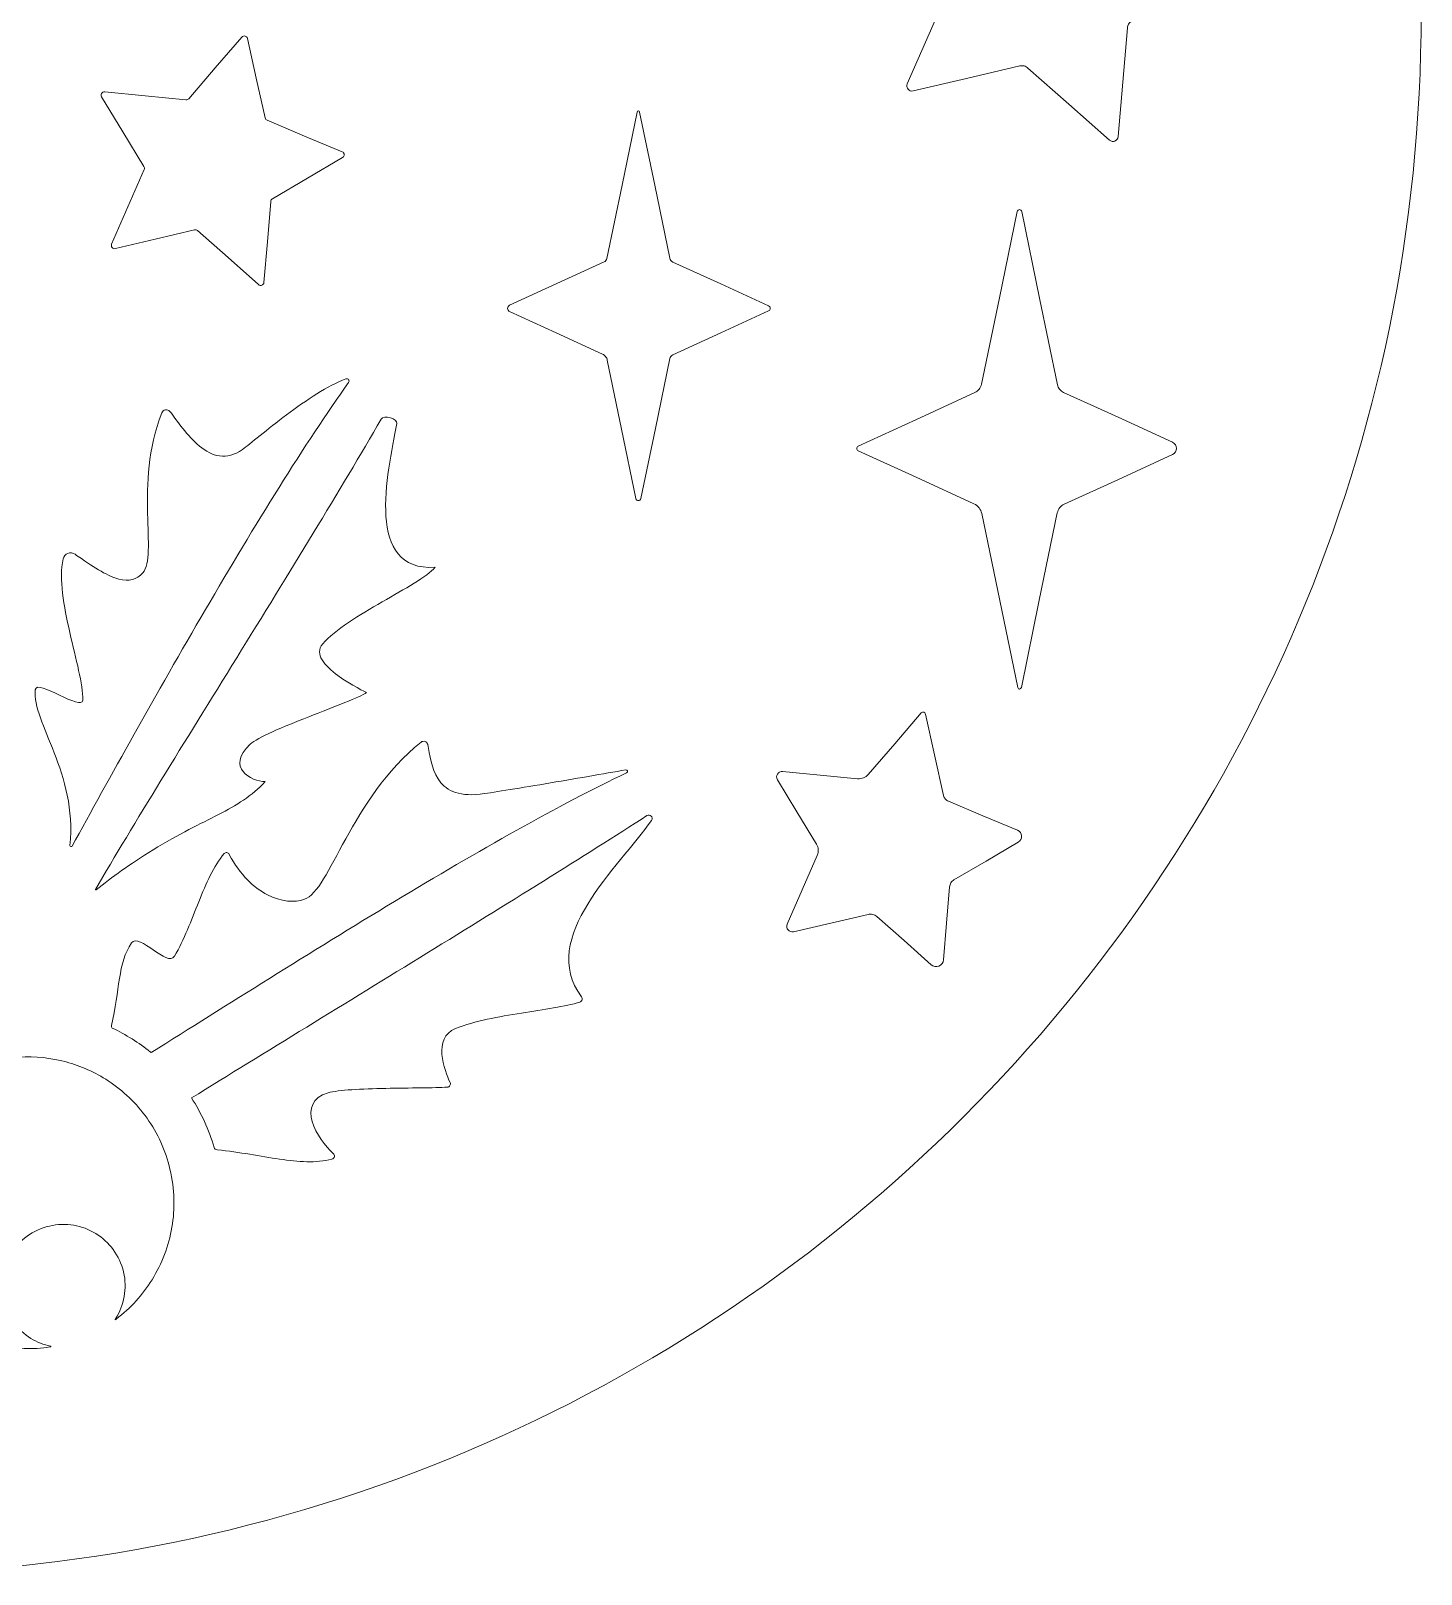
# Model space of a CAD drawing. Header units: inches. Extents: x -15.8 to -7.6, y -17.8 to -7.8.
# Drawn here: x -11.213 to -7.558, y -17.778 to -13.72 of the extents above; entities that cross this region are included whole.
import ezdxf

# ---------------------------------------------------------------- set-up
doc = ezdxf.new("R2010")
doc.units = ezdxf.units.IN
doc.header["$MEASUREMENT"] = 0
doc.layers.add('_U+0421_U+043B_U+043E_U+0439 1', color=7, linetype='Continuous')

# ---------------------------------------------------------------- blocks, each defined once
blk = doc.blocks.new('block 2')
at = {"layer": '_U+0421_U+043B_U+043E_U+0439 1', "lineweight": 0}
for points, knots in [([(-12.0964, -8.5201), (-12.3096, -8.051), (-12.8219, -7.8079), (-13.2484, -7.7804), (-13.675, -7.7529), (-14.0158, -7.941), (-13.8862, -8.3343), (-13.8533, -8.4345), (-13.8094, -8.551), (-13.7825, -8.6646), (-13.7555, -8.7781), (-13.7454, -8.8888), (-13.7802, -8.9773), (-13.8614, -9.1842), (-13.9328, -9.3203), (-13.9762, -9.4234), (-14.0196, -9.5264), (-14.0348, -9.5964), (-14.0037, -9.6712), (-13.9511, -9.7975), (-13.8723, -9.876), (-13.7764, -9.9181), (-13.6805, -9.9602), (-13.5674, -9.9659), (-13.4461, -9.9465), (-13.439, -9.9454), (-13.434, -9.9497), (-13.4324, -9.9551), (-13.4308, -9.9604), (-13.4325, -9.9669), (-13.439, -9.9699), (-13.6504, -10.0711), (-13.8517, -10.1897), (-14.0411, -10.324), (-14.2306, -10.4582), (-14.4081, -10.6081), (-14.5719, -10.7716), (-14.9436, -11.1429), (-15.2445, -11.585), (-15.4524, -12.076), (-15.6604, -12.567), (-15.7754, -13.1069), (-15.7754, -13.6736), (-15.7754, -14.2402), (-15.6604, -14.7799), (-15.4524, -15.2709), (-15.2445, -15.7619), (-14.9436, -16.2042), (-14.5719, -16.5756), (-14.2002, -16.9469), (-13.7575, -17.2474), (-13.2659, -17.4552), (-12.7743, -17.6629), (-12.2338, -17.7778), (-11.6667, -17.7778), (-11.0995, -17.7778), (-10.559, -17.6629), (-10.0674, -17.4552), (-9.5758, -17.2474), (-9.1331, -16.9469), (-8.7614, -16.5756), (-8.3897, -16.2042), (-8.0889, -15.7619), (-7.8809, -15.2709), (-7.673, -14.7799), (-7.5579, -14.2402), (-7.5579, -13.6736), (-7.5579, -13.1069), (-7.673, -12.567), (-7.8809, -12.076), (-8.0889, -11.585), (-8.3897, -11.1429), (-8.7614, -10.7716), (-8.9222, -10.6111), (-9.0962, -10.4637), (-9.2817, -10.3313), (-9.4672, -10.1989), (-9.6642, -10.0816), (-9.871, -9.9811), (-9.8755, -9.9789), (-9.8768, -9.9743), (-9.8756, -9.9705), (-9.8744, -9.9667), (-9.8709, -9.9636), (-9.8659, -9.9643), (-9.7491, -9.9802), (-9.6406, -9.972), (-9.5485, -9.9291), (-9.4564, -9.8861), (-9.3807, -9.8086), (-9.3297, -9.686), (-9.2985, -9.6112), (-9.3138, -9.5412), (-9.3572, -9.4382), (-9.4006, -9.3352), (-9.4722, -9.1991), (-9.5536, -8.9922), (-9.5883, -8.9036), (-9.5782, -8.793), (-9.5511, -8.6794), (-9.524, -8.5658), (-9.48, -8.4493), (-9.4471, -8.3491), (-9.3179, -7.957), (-9.6562, -7.7688), (-10.0808, -7.7948), (-10.5055, -7.8208), (-11.0165, -8.0611), (-11.2328, -8.5259), (-11.2333, -8.527), (-11.235, -8.5277), (-11.2368, -8.528), (-11.2385, -8.5283), (-11.2403, -8.5281), (-11.2409, -8.5275), (-11.2978, -8.4717), (-11.3644, -8.4282), (-11.4367, -8.3986), (-11.509, -8.369), (-11.587, -8.3534), (-11.6667, -8.3534), (-11.7446, -8.3534), (-11.821, -8.3684), (-11.8921, -8.3967), (-11.9631, -8.4251), (-12.0288, -8.4669), (-12.0852, -8.5205), (-12.0865, -8.5217), (-12.089, -8.5223), (-12.0913, -8.5222), (-12.0936, -8.5221), (-12.0958, -8.5214), (-12.0964, -8.5201)], [0, 0, 0, 0, 1, 1, 1, 2, 2, 2, 3, 3, 3, 4, 4, 4, 5, 5, 5, 6, 6, 6, 7, 7, 7, 8, 8, 8, 9, 9, 9, 10, 10, 10, 11, 11, 11, 12, 12, 12, 13, 13, 13, 14, 14, 14, 15, 15, 15, 16, 16, 16, 17, 17, 17, 18, 18, 18, 19, 19, 19, 20, 20, 20, 21, 21, 21, 22, 22, 22, 23, 23, 23, 24, 24, 24, 25, 25, 25, 26, 26, 26, 27, 27, 27, 28, 28, 28, 29, 29, 29, 30, 30, 30, 31, 31, 31, 32, 32, 32, 33, 33, 33, 34, 34, 34, 35, 35, 35, 36, 36, 36, 37, 37, 37, 38, 38, 38, 39, 39, 39, 40, 40, 40, 41, 41, 41, 42, 42, 42, 43, 43, 43, 44, 44, 44, 44]), ([(-8.4137, -13.1162), (-8.4137, -13.1162), (-8.3829, -13.2551), (-8.3829, -13.2551), (-8.3829, -13.2551), (-8.352, -13.394), (-8.352, -13.394), (-8.351, -13.3986), (-8.3489, -13.4027), (-8.3461, -13.4062), (-8.3432, -13.4096), (-8.3394, -13.4124), (-8.3352, -13.4142), (-8.3352, -13.4142), (-8.2035, -13.4694), (-8.2035, -13.4694), (-8.2035, -13.4694), (-8.0718, -13.5246), (-8.0718, -13.5246), (-8.0668, -13.5267), (-8.0641, -13.5312), (-8.0638, -13.5358), (-8.0635, -13.5404), (-8.0656, -13.5452), (-8.0702, -13.5479), (-8.0702, -13.5479), (-8.1946, -13.6211), (-8.1946, -13.6211), (-8.1946, -13.6211), (-8.319, -13.6943), (-8.319, -13.6943), (-8.3223, -13.6962), (-8.3249, -13.6988), (-8.3269, -13.7019), (-8.3288, -13.7049), (-8.33, -13.7085), (-8.3303, -13.7122), (-8.3303, -13.7122), (-8.3422, -13.8549), (-8.3422, -13.8549), (-8.3422, -13.8549), (-8.3541, -13.9976), (-8.3541, -13.9976), (-8.3546, -14.0034), (-8.3583, -14.0076), (-8.3629, -14.0095), (-8.3676, -14.0114), (-8.3732, -14.0108), (-8.3776, -14.007), (-8.3776, -14.007), (-8.4846, -13.9123), (-8.4846, -13.9123), (-8.4846, -13.9123), (-8.5917, -13.8176), (-8.5917, -13.8176), (-8.5946, -13.8149), (-8.5982, -13.8131), (-8.6019, -13.8122), (-8.6056, -13.8112), (-8.6096, -13.8112), (-8.6134, -13.8121), (-8.6134, -13.8121), (-8.7534, -13.8448), (-8.7534, -13.8448), (-8.7534, -13.8448), (-8.8935, -13.8776), (-8.8935, -13.8776), (-8.8989, -13.8789), (-8.9038, -13.8768), (-8.9069, -13.8731), (-8.9099, -13.8695), (-8.9111, -13.8642), (-8.9089, -13.8591), (-8.9089, -13.8591), (-8.8517, -13.728), (-8.8517, -13.728), (-8.8517, -13.728), (-8.7945, -13.5969), (-8.7945, -13.5969), (-8.7928, -13.593), (-8.7921, -13.5887), (-8.7924, -13.5845), (-8.7926, -13.5803), (-8.7939, -13.5761), (-8.7962, -13.5724), (-8.7962, -13.5724), (-8.8752, -13.442), (-8.8752, -13.442), (-8.8752, -13.442), (-8.9542, -13.3117), (-8.9542, -13.3117), (-8.955, -13.3103), (-8.9549, -13.3088), (-8.9542, -13.3076), (-8.9535, -13.3065), (-8.9521, -13.3057), (-8.9506, -13.3059), (-8.9506, -13.3059), (-8.7983, -13.3207), (-8.7983, -13.3207), (-8.7983, -13.3207), (-8.646, -13.3356), (-8.646, -13.3356), (-8.6419, -13.336), (-8.6378, -13.3354), (-8.6341, -13.3339), (-8.6304, -13.3324), (-8.6271, -13.3301), (-8.6244, -13.3269), (-8.6244, -13.3269), (-8.5309, -13.2186), (-8.5309, -13.2186), (-8.5309, -13.2186), (-8.4375, -13.1102), (-8.4375, -13.1102), (-8.4338, -13.1059), (-8.4285, -13.1047), (-8.4238, -13.1059), (-8.419, -13.1071), (-8.4149, -13.1107), (-8.4137, -13.1162)], [0, 0, 0, 0, 1, 1, 1, 2, 2, 2, 3, 3, 3, 4, 4, 4, 5, 5, 5, 6, 6, 6, 7, 7, 7, 8, 8, 8, 9, 9, 9, 10, 10, 10, 11, 11, 11, 12, 12, 12, 13, 13, 13, 14, 14, 14, 15, 15, 15, 16, 16, 16, 17, 17, 17, 18, 18, 18, 19, 19, 19, 20, 20, 20, 21, 21, 21, 22, 22, 22, 23, 23, 23, 24, 24, 24, 25, 25, 25, 26, 26, 26, 27, 27, 27, 28, 28, 28, 29, 29, 29, 30, 30, 30, 31, 31, 31, 32, 32, 32, 33, 33, 33, 34, 34, 34, 35, 35, 35, 36, 36, 36, 37, 37, 37, 38, 38, 38, 39, 39, 39, 40, 40, 40, 40]), ([(-10.6435, -13.7399), (-10.6435, -13.7399), (-10.6204, -13.8444), (-10.6204, -13.8444), (-10.6204, -13.8444), (-10.5973, -13.9489), (-10.5973, -13.9489), (-10.597, -13.9502), (-10.5964, -13.9515), (-10.5955, -13.9525), (-10.5946, -13.9536), (-10.5935, -13.9544), (-10.5922, -13.9549), (-10.5922, -13.9549), (-10.4934, -13.9963), (-10.4934, -13.9963), (-10.4934, -13.9963), (-10.3946, -14.0377), (-10.3946, -14.0377), (-10.3913, -14.039), (-10.3895, -14.042), (-10.3893, -14.045), (-10.3891, -14.048), (-10.3905, -14.0512), (-10.3935, -14.053), (-10.3935, -14.053), (-10.4858, -14.1072), (-10.4858, -14.1072), (-10.4858, -14.1072), (-10.5781, -14.1615), (-10.5781, -14.1615), (-10.5793, -14.1622), (-10.5803, -14.1632), (-10.581, -14.1643), (-10.5817, -14.1654), (-10.5822, -14.1668), (-10.5823, -14.1681), (-10.5823, -14.1681), (-10.5914, -14.2748), (-10.5914, -14.2748), (-10.5914, -14.2748), (-10.6004, -14.3814), (-10.6004, -14.3814), (-10.6007, -14.3849), (-10.6029, -14.3875), (-10.6058, -14.3886), (-10.6086, -14.3898), (-10.612, -14.3894), (-10.6146, -14.3871), (-10.6146, -14.3871), (-10.6948, -14.3161), (-10.6948, -14.3161), (-10.6948, -14.3161), (-10.7749, -14.245), (-10.7749, -14.245), (-10.776, -14.2441), (-10.7772, -14.2435), (-10.7785, -14.2431), (-10.7798, -14.2428), (-10.7812, -14.2428), (-10.7826, -14.2431), (-10.7826, -14.2431), (-10.8868, -14.2677), (-10.8868, -14.2677), (-10.8868, -14.2677), (-10.991, -14.2924), (-10.991, -14.2924), (-10.9945, -14.2932), (-10.9976, -14.2919), (-10.9996, -14.2895), (-11.0015, -14.2872), (-11.0023, -14.2839), (-11.0008, -14.2806), (-11.0008, -14.2806), (-10.9581, -14.1825), (-10.9581, -14.1825), (-10.9581, -14.1825), (-10.9153, -14.0844), (-10.9153, -14.0844), (-10.9148, -14.0831), (-10.9145, -14.0817), (-10.9146, -14.0804), (-10.9147, -14.079), (-10.9151, -14.0777), (-10.9158, -14.0765), (-10.9158, -14.0765), (-10.9715, -13.9849), (-10.9715, -13.9849), (-10.9715, -13.9849), (-11.0272, -13.8933), (-11.0272, -13.8933), (-11.029, -13.8903), (-11.0288, -13.8869), (-11.0271, -13.8843), (-11.0255, -13.8817), (-11.0226, -13.88), (-11.0191, -13.8803), (-11.0191, -13.8803), (-10.9123, -13.8907), (-10.9123, -13.8907), (-10.9123, -13.8907), (-10.8056, -13.9011), (-10.8056, -13.9011), (-10.8042, -13.9012), (-10.8028, -13.901), (-10.8016, -13.9005), (-10.8003, -13.9), (-10.7992, -13.8992), (-10.7983, -13.8982), (-10.7983, -13.8982), (-10.7283, -13.8171), (-10.7283, -13.8171), (-10.7283, -13.8171), (-10.6584, -13.7361), (-10.6584, -13.7361), (-10.6561, -13.7335), (-10.6527, -13.7327), (-10.6498, -13.7334), (-10.6469, -13.7342), (-10.6443, -13.7364), (-10.6435, -13.7399)], [0, 0, 0, 0, 1, 1, 1, 2, 2, 2, 3, 3, 3, 4, 4, 4, 5, 5, 5, 6, 6, 6, 7, 7, 7, 8, 8, 8, 9, 9, 9, 10, 10, 10, 11, 11, 11, 12, 12, 12, 13, 13, 13, 14, 14, 14, 15, 15, 15, 16, 16, 16, 17, 17, 17, 18, 18, 18, 19, 19, 19, 20, 20, 20, 21, 21, 21, 22, 22, 22, 23, 23, 23, 24, 24, 24, 25, 25, 25, 26, 26, 26, 27, 27, 27, 28, 28, 28, 29, 29, 29, 30, 30, 30, 31, 31, 31, 32, 32, 32, 33, 33, 33, 34, 34, 34, 35, 35, 35, 36, 36, 36, 37, 37, 37, 38, 38, 38, 39, 39, 39, 40, 40, 40, 40]), ([(-9.6126, -13.9332), (-9.6126, -13.9332), (-9.573, -14.1252), (-9.573, -14.1252), (-9.573, -14.1252), (-9.5335, -14.3172), (-9.5335, -14.3172), (-9.533, -14.3196), (-9.532, -14.3217), (-9.5305, -14.3236), (-9.5291, -14.3254), (-9.5272, -14.3269), (-9.525, -14.3279), (-9.525, -14.3279), (-9.3992, -14.3854), (-9.3992, -14.3854), (-9.3992, -14.3854), (-9.2734, -14.443), (-9.2734, -14.443), (-9.2706, -14.4443), (-9.2692, -14.447), (-9.2692, -14.4497), (-9.2692, -14.4523), (-9.2706, -14.455), (-9.2734, -14.4563), (-9.2734, -14.4563), (-9.3994, -14.514), (-9.3994, -14.514), (-9.3994, -14.514), (-9.5254, -14.5716), (-9.5254, -14.5716), (-9.5275, -14.5726), (-9.5292, -14.574), (-9.5306, -14.5757), (-9.532, -14.5774), (-9.5329, -14.5794), (-9.5334, -14.5816), (-9.5334, -14.5816), (-9.5713, -14.7656), (-9.5713, -14.7656), (-9.5713, -14.7656), (-9.6092, -14.9495), (-9.6092, -14.9495), (-9.6099, -14.9531), (-9.6129, -14.9549), (-9.6159, -14.9549), (-9.6189, -14.9549), (-9.6219, -14.9531), (-9.6226, -14.9495), (-9.6226, -14.9495), (-9.6601, -14.7675), (-9.6601, -14.7675), (-9.6601, -14.7675), (-9.6976, -14.5856), (-9.6976, -14.5856), (-9.6983, -14.5822), (-9.6998, -14.579), (-9.702, -14.5763), (-9.7041, -14.5736), (-9.7069, -14.5714), (-9.7101, -14.5699), (-9.7101, -14.5699), (-9.8323, -14.514), (-9.8323, -14.514), (-9.8323, -14.514), (-9.9544, -14.4581), (-9.9544, -14.4581), (-9.9581, -14.4565), (-9.9599, -14.4531), (-9.9599, -14.4497), (-9.9599, -14.4462), (-9.9581, -14.4428), (-9.9544, -14.4412), (-9.9544, -14.4412), (-9.8301, -14.3843), (-9.8301, -14.3843), (-9.8301, -14.3843), (-9.7058, -14.3274), (-9.7058, -14.3274), (-9.704, -14.3266), (-9.7023, -14.3253), (-9.7011, -14.3237), (-9.6999, -14.3222), (-9.699, -14.3203), (-9.6986, -14.3183), (-9.6986, -14.3183), (-9.6589, -14.1258), (-9.6589, -14.1258), (-9.6589, -14.1258), (-9.6192, -13.9332), (-9.6192, -13.9332), (-9.6188, -13.9314), (-9.6174, -13.9305), (-9.6159, -13.9305), (-9.6144, -13.9305), (-9.613, -13.9314), (-9.6126, -13.9332)], [0, 0, 0, 0, 1, 1, 1, 2, 2, 2, 3, 3, 3, 4, 4, 4, 5, 5, 5, 6, 6, 6, 7, 7, 7, 8, 8, 8, 9, 9, 9, 10, 10, 10, 11, 11, 11, 12, 12, 12, 13, 13, 13, 14, 14, 14, 15, 15, 15, 16, 16, 16, 17, 17, 17, 18, 18, 18, 19, 19, 19, 20, 20, 20, 21, 21, 21, 22, 22, 22, 23, 23, 23, 24, 24, 24, 25, 25, 25, 26, 26, 26, 27, 27, 27, 28, 28, 28, 29, 29, 29, 30, 30, 30, 31, 31, 31, 32, 32, 32, 32]), ([(-8.6078, -14.1949), (-8.6078, -14.1949), (-8.561, -14.4225), (-8.561, -14.4225), (-8.561, -14.4225), (-8.5142, -14.6502), (-8.5142, -14.6502), (-8.5132, -14.6547), (-8.5113, -14.6588), (-8.5085, -14.6622), (-8.5058, -14.6657), (-8.5022, -14.6686), (-8.498, -14.6705), (-8.498, -14.6705), (-8.3548, -14.736), (-8.3548, -14.736), (-8.3548, -14.736), (-8.2115, -14.8016), (-8.2115, -14.8016), (-8.2046, -14.8048), (-8.2011, -14.8113), (-8.2011, -14.8177), (-8.2011, -14.8242), (-8.2046, -14.8307), (-8.2115, -14.8339), (-8.2115, -14.8339), (-8.3539, -14.8991), (-8.3539, -14.8991), (-8.3539, -14.8991), (-8.4963, -14.9643), (-8.4963, -14.9643), (-8.501, -14.9664), (-8.505, -14.9696), (-8.5082, -14.9735), (-8.5113, -14.9775), (-8.5135, -14.9821), (-8.5145, -14.9872), (-8.5145, -14.9872), (-8.5618, -15.2168), (-8.5618, -15.2168), (-8.5618, -15.2168), (-8.609, -15.4465), (-8.609, -15.4465), (-8.6096, -15.4491), (-8.6117, -15.4505), (-8.6139, -15.4505), (-8.616, -15.4505), (-8.6182, -15.4492), (-8.6187, -15.4465), (-8.6187, -15.4465), (-8.666, -15.2178), (-8.666, -15.2178), (-8.666, -15.2178), (-8.7132, -14.9891), (-8.7132, -14.9891), (-8.7144, -14.9834), (-8.7168, -14.9782), (-8.7203, -14.9738), (-8.7238, -14.9694), (-8.7283, -14.9658), (-8.7336, -14.9634), (-8.7336, -14.9634), (-8.8857, -14.8937), (-8.8857, -14.8937), (-8.8857, -14.8937), (-9.0378, -14.824), (-9.0378, -14.824), (-9.0405, -14.8228), (-9.0418, -14.8203), (-9.0418, -14.8177), (-9.0418, -14.8152), (-9.0405, -14.8127), (-9.0378, -14.8115), (-9.0378, -14.8115), (-8.8847, -14.7413), (-8.8847, -14.7413), (-8.8847, -14.7413), (-8.7315, -14.6711), (-8.7315, -14.6711), (-8.7269, -14.669), (-8.723, -14.6659), (-8.7199, -14.662), (-8.7168, -14.6582), (-8.7147, -14.6536), (-8.7137, -14.6487), (-8.7137, -14.6487), (-8.6668, -14.4218), (-8.6668, -14.4218), (-8.6668, -14.4218), (-8.6199, -14.1949), (-8.6199, -14.1949), (-8.6193, -14.1916), (-8.6166, -14.1899), (-8.6139, -14.1899), (-8.6112, -14.1899), (-8.6085, -14.1916), (-8.6078, -14.1949)], [0, 0, 0, 0, 1, 1, 1, 2, 2, 2, 3, 3, 3, 4, 4, 4, 5, 5, 5, 6, 6, 6, 7, 7, 7, 8, 8, 8, 9, 9, 9, 10, 10, 10, 11, 11, 11, 12, 12, 12, 13, 13, 13, 14, 14, 14, 15, 15, 15, 16, 16, 16, 17, 17, 17, 18, 18, 18, 19, 19, 19, 20, 20, 20, 21, 21, 21, 22, 22, 22, 23, 23, 23, 24, 24, 24, 25, 25, 25, 26, 26, 26, 27, 27, 27, 28, 28, 28, 29, 29, 29, 30, 30, 30, 31, 31, 31, 32, 32, 32, 32]), ([(-11.0889, -15.1016), (-11.0433, -15.134), (-11.0089, -15.1541), (-10.9819, -15.1615), (-10.9548, -15.1688), (-10.9352, -15.1634), (-10.919, -15.1448), (-10.8989, -15.1218), (-10.9047, -15.0642), (-10.9064, -14.9886), (-10.9081, -14.913), (-10.9057, -14.8194), (-10.8691, -14.7244), (-10.8673, -14.7198), (-10.8635, -14.717), (-10.8593, -14.7163), (-10.8551, -14.7156), (-10.8506, -14.717), (-10.8475, -14.7208), (-10.8286, -14.7447), (-10.8021, -14.7851), (-10.7697, -14.8117), (-10.7373, -14.8383), (-10.6991, -14.8512), (-10.6566, -14.8203), (-10.6367, -14.8058), (-10.5922, -14.768), (-10.541, -14.7295), (-10.4897, -14.6911), (-10.4318, -14.652), (-10.3852, -14.6349), (-10.3823, -14.6338), (-10.3795, -14.635), (-10.378, -14.637), (-10.3765, -14.6391), (-10.3761, -14.642), (-10.3779, -14.6446), (-10.4922, -14.8046), (-10.6252, -15.0209), (-10.7541, -15.2415), (-10.8829, -15.462), (-11.0076, -15.6868), (-11.105, -15.8636), (-11.1058, -15.865), (-11.1072, -15.8653), (-11.1083, -15.8649), (-11.1095, -15.8645), (-11.1104, -15.8633), (-11.1103, -15.8617), (-11.1006, -15.7665), (-11.1255, -15.6859), (-11.1517, -15.6181), (-11.178, -15.5504), (-11.2056, -15.4957), (-11.2015, -15.4523), (-11.2, -15.437), (-11.169, -15.4516), (-11.1383, -15.4662), (-11.1076, -15.4808), (-11.0772, -15.4953), (-11.0768, -15.4798), (-11.0762, -15.4383), (-11.0948, -15.3714), (-11.1107, -15.3019), (-11.1266, -15.2324), (-11.1398, -15.1603), (-11.1286, -15.1084), (-11.127, -15.1013), (-11.1221, -15.0962), (-11.116, -15.0939), (-11.1099, -15.0916), (-11.1027, -15.0921), (-11.0967, -15.0962), (-11.0967, -15.0962), (-11.0928, -15.0989), (-11.0928, -15.0989), (-11.0928, -15.0989), (-11.0889, -15.1016), (-11.0889, -15.1016)], [0, 0, 0, 0, 1, 1, 1, 2, 2, 2, 3, 3, 3, 4, 4, 4, 5, 5, 5, 6, 6, 6, 7, 7, 7, 8, 8, 8, 9, 9, 9, 10, 10, 10, 11, 11, 11, 12, 12, 12, 13, 13, 13, 14, 14, 14, 15, 15, 15, 16, 16, 16, 17, 17, 17, 18, 18, 18, 19, 19, 19, 20, 20, 20, 21, 21, 21, 22, 22, 22, 23, 23, 23, 24, 24, 24, 25, 25, 25, 26, 26, 26, 26]), ([(-10.1498, -15.1304), (-10.1716, -15.1553), (-10.2293, -15.1868), (-10.2897, -15.2214), (-10.3501, -15.2561), (-10.4131, -15.2939), (-10.4458, -15.3316), (-10.4691, -15.358), (-10.4405, -15.3898), (-10.4059, -15.4151), (-10.3714, -15.4404), (-10.3309, -15.4593), (-10.3305, -15.4599), (-10.3481, -15.4718), (-10.4152, -15.4969), (-10.4826, -15.5234), (-10.55, -15.5499), (-10.6178, -15.5779), (-10.6366, -15.5955), (-10.6691, -15.626), (-10.6685, -15.6506), (-10.6552, -15.6676), (-10.6418, -15.6846), (-10.6156, -15.6939), (-10.5968, -15.6937), (-10.6328, -15.7323), (-10.6722, -15.7559), (-10.7198, -15.7805), (-10.7674, -15.8051), (-10.8232, -15.8308), (-10.8919, -15.8733), (-10.9231, -15.8926), (-10.9501, -15.9106), (-10.9745, -15.9279), (-10.9989, -15.9452), (-11.0208, -15.9618), (-11.0416, -15.9784), (-11.0421, -15.9788), (-11.0426, -15.9787), (-11.0429, -15.9784), (-11.0433, -15.9781), (-11.0434, -15.9776), (-11.0432, -15.9772), (-10.9431, -15.8057), (-10.8082, -15.5884), (-10.6719, -15.3681), (-10.5357, -15.1478), (-10.398, -14.9244), (-10.2923, -14.741), (-10.2889, -14.735), (-10.2778, -14.7344), (-10.2679, -14.7371), (-10.2581, -14.7397), (-10.2494, -14.7455), (-10.2507, -14.7523), (-10.2637, -14.8198), (-10.2849, -14.9172), (-10.2796, -14.9963), (-10.2743, -15.0754), (-10.2426, -15.1362), (-10.1498, -15.1304)], [0, 0, 0, 0, 1, 1, 1, 2, 2, 2, 3, 3, 3, 4, 4, 4, 5, 5, 5, 6, 6, 6, 7, 7, 7, 8, 8, 8, 9, 9, 9, 10, 10, 10, 11, 11, 11, 12, 12, 12, 13, 13, 13, 14, 14, 14, 15, 15, 15, 16, 16, 16, 17, 17, 17, 18, 18, 18, 19, 19, 19, 20, 20, 20, 20]), ([(-8.8608, -15.5162), (-8.8608, -15.5162), (-8.8371, -15.6234), (-8.8371, -15.6234), (-8.8371, -15.6234), (-8.8134, -15.7306), (-8.8134, -15.7306), (-8.8127, -15.7339), (-8.8111, -15.7369), (-8.809, -15.7395), (-8.8069, -15.742), (-8.8042, -15.7441), (-8.801, -15.7454), (-8.801, -15.7454), (-8.7101, -15.7835), (-8.7101, -15.7835), (-8.7101, -15.7835), (-8.6191, -15.8216), (-8.6191, -15.8216), (-8.6124, -15.8244), (-8.6088, -15.8304), (-8.6084, -15.8367), (-8.608, -15.8429), (-8.6108, -15.8493), (-8.617, -15.853), (-8.617, -15.853), (-8.7017, -15.9027), (-8.7017, -15.9027), (-8.7017, -15.9027), (-8.7864, -15.9524), (-8.7864, -15.9524), (-8.7896, -15.9543), (-8.7922, -15.9569), (-8.7942, -15.96), (-8.7961, -15.9631), (-8.7973, -15.9666), (-8.7976, -15.9703), (-8.7976, -15.9703), (-8.8057, -16.0663), (-8.8057, -16.0663), (-8.8057, -16.0663), (-8.8137, -16.1623), (-8.8137, -16.1623), (-8.8144, -16.1703), (-8.8195, -16.1762), (-8.8259, -16.1788), (-8.8324, -16.1814), (-8.8402, -16.1806), (-8.8462, -16.1753), (-8.8462, -16.1753), (-8.9175, -16.1121), (-8.9175, -16.1121), (-8.9175, -16.1121), (-8.9887, -16.0488), (-8.9887, -16.0488), (-8.9919, -16.046), (-8.9957, -16.044), (-8.9997, -16.043), (-9.0037, -16.042), (-9.008, -16.0419), (-9.0121, -16.0429), (-9.0121, -16.0429), (-9.11, -16.0658), (-9.11, -16.0658), (-9.11, -16.0658), (-9.2078, -16.0887), (-9.2078, -16.0887), (-9.2136, -16.0901), (-9.219, -16.0878), (-9.2223, -16.0839), (-9.2256, -16.0799), (-9.2268, -16.0743), (-9.2244, -16.0688), (-9.2244, -16.0688), (-9.185, -15.9783), (-9.185, -15.9783), (-9.185, -15.9783), (-9.1455, -15.8878), (-9.1455, -15.8878), (-9.1434, -15.883), (-9.1426, -15.8778), (-9.1429, -15.8728), (-9.1433, -15.8677), (-9.1448, -15.8627), (-9.1475, -15.8582), (-9.1475, -15.8582), (-9.1989, -15.7736), (-9.1989, -15.7736), (-9.1989, -15.7736), (-9.2503, -15.6891), (-9.2503, -15.6891), (-9.2534, -15.684), (-9.2529, -15.6783), (-9.2502, -15.6739), (-9.2475, -15.6696), (-9.2425, -15.6667), (-9.2366, -15.6672), (-9.2366, -15.6672), (-9.138, -15.6767), (-9.138, -15.6767), (-9.138, -15.6767), (-9.0395, -15.6862), (-9.0395, -15.6862), (-9.0342, -15.6867), (-9.029, -15.6859), (-9.0242, -15.684), (-9.0194, -15.6821), (-9.0151, -15.679), (-9.0116, -15.675), (-9.0116, -15.675), (-8.9419, -15.5942), (-8.9419, -15.5942), (-8.9419, -15.5942), (-8.8721, -15.5134), (-8.8721, -15.5134), (-8.8704, -15.5113), (-8.8678, -15.5108), (-8.8656, -15.5113), (-8.8633, -15.5119), (-8.8614, -15.5136), (-8.8608, -15.5162)], [0, 0, 0, 0, 1, 1, 1, 2, 2, 2, 3, 3, 3, 4, 4, 4, 5, 5, 5, 6, 6, 6, 7, 7, 7, 8, 8, 8, 9, 9, 9, 10, 10, 10, 11, 11, 11, 12, 12, 12, 13, 13, 13, 14, 14, 14, 15, 15, 15, 16, 16, 16, 17, 17, 17, 18, 18, 18, 19, 19, 19, 20, 20, 20, 21, 21, 21, 22, 22, 22, 23, 23, 23, 24, 24, 24, 25, 25, 25, 26, 26, 26, 27, 27, 27, 28, 28, 28, 29, 29, 29, 30, 30, 30, 31, 31, 31, 32, 32, 32, 33, 33, 33, 34, 34, 34, 35, 35, 35, 36, 36, 36, 37, 37, 37, 38, 38, 38, 39, 39, 39, 40, 40, 40, 40]), ([(-10.9991, -16.3418), (-10.9813, -16.3503), (-10.9639, -16.36), (-10.9472, -16.3705), (-10.9305, -16.3811), (-10.9144, -16.3926), (-10.899, -16.405), (-10.8984, -16.4055), (-10.8977, -16.4058), (-10.897, -16.4058), (-10.8962, -16.4058), (-10.8955, -16.4057), (-10.8948, -16.4053), (-10.7014, -16.2838), (-10.4773, -16.1418), (-10.2575, -16.0093), (-10.0378, -15.8769), (-9.8224, -15.754), (-9.6468, -15.6708), (-9.6446, -15.6697), (-9.6441, -15.6676), (-9.6446, -15.6658), (-9.6452, -15.6641), (-9.6469, -15.6627), (-9.6493, -15.6631), (-9.7043, -15.6727), (-9.7863, -15.687), (-9.8614, -15.6997), (-9.9365, -15.7124), (-10.0046, -15.7235), (-10.0319, -15.7268), (-10.0934, -15.7338), (-10.1249, -15.7145), (-10.1425, -15.6867), (-10.1601, -15.659), (-10.1639, -15.6228), (-10.1699, -15.5962), (-10.1708, -15.5923), (-10.1736, -15.5896), (-10.1769, -15.5885), (-10.1803, -15.5873), (-10.1842, -15.5878), (-10.1873, -15.5902), (-10.2804, -15.665), (-10.3402, -15.7624), (-10.3852, -15.8441), (-10.4301, -15.9257), (-10.4601, -15.9916), (-10.4937, -16.0034), (-10.5196, -16.0126), (-10.5551, -16.01), (-10.5911, -15.9916), (-10.6271, -15.9732), (-10.6636, -15.939), (-10.6915, -15.8851), (-10.6928, -15.8825), (-10.6952, -15.8809), (-10.6978, -15.8805), (-10.7004, -15.8801), (-10.7031, -15.8809), (-10.7049, -15.8831), (-10.7324, -15.9155), (-10.7524, -15.9614), (-10.7718, -16.01), (-10.7913, -16.0586), (-10.8102, -16.1098), (-10.8355, -16.1529), (-10.8446, -16.1686), (-10.8678, -16.1526), (-10.8913, -16.1363), (-10.9148, -16.1201), (-10.9386, -16.1035), (-10.9487, -16.1182), (-10.9666, -16.1438), (-10.9743, -16.1751), (-10.9803, -16.2114), (-10.9862, -16.2478), (-10.9904, -16.2893), (-11.0014, -16.3351), (-11.0016, -16.336), (-11.0013, -16.3375), (-11.0008, -16.3389), (-11.0004, -16.3402), (-10.9997, -16.3415), (-10.9991, -16.3418)], [0, 0, 0, 0, 1, 1, 1, 2, 2, 2, 3, 3, 3, 4, 4, 4, 5, 5, 5, 6, 6, 6, 7, 7, 7, 8, 8, 8, 9, 9, 9, 10, 10, 10, 11, 11, 11, 12, 12, 12, 13, 13, 13, 14, 14, 14, 15, 15, 15, 16, 16, 16, 17, 17, 17, 18, 18, 18, 19, 19, 19, 20, 20, 20, 21, 21, 21, 22, 22, 22, 23, 23, 23, 24, 24, 24, 25, 25, 25, 26, 26, 26, 27, 27, 27, 28, 28, 28, 28]), ([(-10.791, -16.5257), (-10.7781, -16.5454), (-10.7667, -16.5662), (-10.7567, -16.588), (-10.7467, -16.6098), (-10.7381, -16.6325), (-10.7311, -16.656), (-10.7306, -16.6577), (-10.7296, -16.6591), (-10.7283, -16.6602), (-10.727, -16.6613), (-10.7254, -16.662), (-10.7236, -16.6622), (-10.6635, -16.6678), (-10.6093, -16.6792), (-10.5594, -16.6866), (-10.5096, -16.694), (-10.4642, -16.6973), (-10.4218, -16.6869), (-10.4183, -16.686), (-10.416, -16.6834), (-10.4152, -16.6803), (-10.4145, -16.6773), (-10.4153, -16.6738), (-10.4181, -16.6715), (-10.4388, -16.6537), (-10.4641, -16.62), (-10.4732, -16.5878), (-10.4824, -16.5555), (-10.4753, -16.5245), (-10.4314, -16.5121), (-10.405, -16.5046), (-10.3434, -16.5019), (-10.28, -16.5006), (-10.2167, -16.4992), (-10.1517, -16.4993), (-10.1186, -16.4974), (-10.1154, -16.4973), (-10.1129, -16.4956), (-10.1115, -16.4932), (-10.1101, -16.4908), (-10.1097, -16.4878), (-10.111, -16.485), (-10.1181, -16.4694), (-10.13, -16.44), (-10.1323, -16.4116), (-10.1346, -16.3831), (-10.1275, -16.3554), (-10.0964, -16.3431), (-10.0457, -16.3232), (-9.9831, -16.3119), (-9.9236, -16.3025), (-9.8642, -16.2932), (-9.8079, -16.2857), (-9.7699, -16.2736), (-9.7669, -16.2726), (-9.7649, -16.2704), (-9.7641, -16.2678), (-9.7634, -16.2652), (-9.7638, -16.2621), (-9.7656, -16.2596), (-9.8233, -16.1814), (-9.7987, -16.0966), (-9.749, -16.0157), (-9.6993, -15.9348), (-9.6244, -15.858), (-9.5814, -15.7957), (-9.5786, -15.7917), (-9.5796, -15.7872), (-9.5823, -15.7844), (-9.5849, -15.7816), (-9.5893, -15.7804), (-9.5934, -15.7831), (-9.7585, -15.8897), (-9.9617, -16.0158), (-10.1717, -16.145), (-10.3817, -16.2742), (-10.5985, -16.4066), (-10.791, -16.5257), (-10.791, -16.5257), (-10.791, -16.5257), (-10.791, -16.5257), (-10.791, -16.5257), (-10.791, -16.5257), (-10.791, -16.5257)], [0, 0, 0, 0, 1, 1, 1, 2, 2, 2, 3, 3, 3, 4, 4, 4, 5, 5, 5, 6, 6, 6, 7, 7, 7, 8, 8, 8, 9, 9, 9, 10, 10, 10, 11, 11, 11, 12, 12, 12, 13, 13, 13, 14, 14, 14, 15, 15, 15, 16, 16, 16, 17, 17, 17, 18, 18, 18, 19, 19, 19, 20, 20, 20, 21, 21, 21, 22, 22, 22, 23, 23, 23, 24, 24, 24, 25, 25, 25, 26, 26, 26, 27, 27, 27, 28, 28, 28, 28]), ([(-11.4428, -16.6735), (-11.4671, -16.6884), (-11.4919, -16.7004), (-11.5176, -16.71), (-11.5432, -16.7196), (-11.5696, -16.7267), (-11.597, -16.7316), (-11.5976, -16.7317), (-11.598, -16.732), (-11.5984, -16.7323), (-11.5988, -16.7327), (-11.599, -16.7332), (-11.5991, -16.7337), (-11.6038, -16.7597), (-11.6057, -16.7858), (-11.6049, -16.8118), (-11.6041, -16.8378), (-11.6007, -16.8638), (-11.5946, -16.8895), (-11.5825, -16.941), (-11.5604, -16.9876), (-11.531, -17.0278), (-11.5016, -17.068), (-11.4648, -17.1017), (-11.4233, -17.1276), (-11.3853, -17.1509), (-11.3431, -17.1678), (-11.2988, -17.177), (-11.2545, -17.1861), (-11.208, -17.1876), (-11.1612, -17.1803), (-11.1605, -17.1802), (-11.1602, -17.1798), (-11.1603, -17.1795), (-11.1603, -17.1791), (-11.1608, -17.1788), (-11.1616, -17.1786), (-11.1707, -17.1766), (-11.1796, -17.1738), (-11.1882, -17.1703), (-11.1968, -17.1669), (-11.2051, -17.1627), (-11.2129, -17.1581), (-11.2307, -17.1471), (-11.2464, -17.1327), (-11.2589, -17.1156), (-11.2714, -17.0986), (-11.2808, -17.0789), (-11.2859, -17.0573), (-11.2909, -17.0354), (-11.2914, -17.0137), (-11.2878, -16.993), (-11.2842, -16.9723), (-11.2765, -16.9526), (-11.2655, -16.9348), (-11.2547, -16.9173), (-11.2404, -16.9017), (-11.2233, -16.8893), (-11.2062, -16.8768), (-11.1864, -16.8675), (-11.1646, -16.8624), (-11.143, -16.8573), (-11.1212, -16.8568), (-11.1005, -16.8603), (-11.0798, -16.8638), (-11.06, -16.8713), (-11.0425, -16.8823), (-11.0246, -16.8933), (-11.0091, -16.9076), (-10.9966, -16.9246), (-10.9841, -16.9416), (-10.9748, -16.9613), (-10.9695, -16.9831), (-10.9644, -17.005), (-10.964, -17.027), (-10.9678, -17.048), (-10.9715, -17.069), (-10.9794, -17.0889), (-10.9908, -17.1066), (-10.9908, -17.1067), (-10.9912, -17.1072), (-10.9915, -17.1078), (-10.9918, -17.1084), (-10.992, -17.109), (-10.9918, -17.1092), (-10.9915, -17.1093), (-10.9909, -17.1088), (-10.9902, -17.1083), (-10.9896, -17.1078), (-10.9889, -17.1073), (-10.9886, -17.107), (-10.9698, -17.0927), (-10.9524, -17.0767), (-10.9366, -17.0593), (-10.9208, -17.042), (-10.9067, -17.0233), (-10.8945, -17.0035), (-10.8686, -16.9617), (-10.8507, -16.915), (-10.8423, -16.8658), (-10.8339, -16.8167), (-10.8351, -16.765), (-10.8474, -16.7133), (-10.859, -16.6635), (-10.8799, -16.6183), (-10.9078, -16.5791), (-10.9356, -16.5398), (-10.9704, -16.5066), (-11.0098, -16.4808), (-11.0438, -16.4585), (-11.0811, -16.4416), (-11.1205, -16.431), (-11.16, -16.4203), (-11.2014, -16.4158), (-11.2437, -16.4182), (-11.245, -16.4183), (-11.2463, -16.4188), (-11.2472, -16.4196), (-11.2482, -16.4204), (-11.249, -16.4215), (-11.2494, -16.4227), (-11.2652, -16.4748), (-11.2903, -16.5233), (-11.3231, -16.5658), (-11.3559, -16.6084), (-11.3963, -16.6451), (-11.4428, -16.6735), (-11.4428, -16.6735), (-11.4428, -16.6735), (-11.4428, -16.6735), (-11.4428, -16.6735), (-11.4428, -16.6735), (-11.4428, -16.6735)], [0, 0, 0, 0, 1, 1, 1, 2, 2, 2, 3, 3, 3, 4, 4, 4, 5, 5, 5, 6, 6, 6, 7, 7, 7, 8, 8, 8, 9, 9, 9, 10, 10, 10, 11, 11, 11, 12, 12, 12, 13, 13, 13, 14, 14, 14, 15, 15, 15, 16, 16, 16, 17, 17, 17, 18, 18, 18, 19, 19, 19, 20, 20, 20, 21, 21, 21, 22, 22, 22, 23, 23, 23, 24, 24, 24, 25, 25, 25, 26, 26, 26, 27, 27, 27, 28, 28, 28, 29, 29, 29, 30, 30, 30, 31, 31, 31, 32, 32, 32, 33, 33, 33, 34, 34, 34, 35, 35, 35, 36, 36, 36, 37, 37, 37, 38, 38, 38, 39, 39, 39, 40, 40, 40, 41, 41, 41, 42, 42, 42, 43, 43, 43, 44, 44, 44, 44])]:
    blk.add_open_spline(points, degree=3, knots=knots, dxfattribs=at)

msp = doc.modelspace()

# ---------------------------------------------------------------- block references
at = {"layer": '_U+0421_U+043B_U+043E_U+0439 1'}
msp.add_blockref('block 2', (0, 0), dxfattribs=at)

doc.saveas('drawing.dxf')
